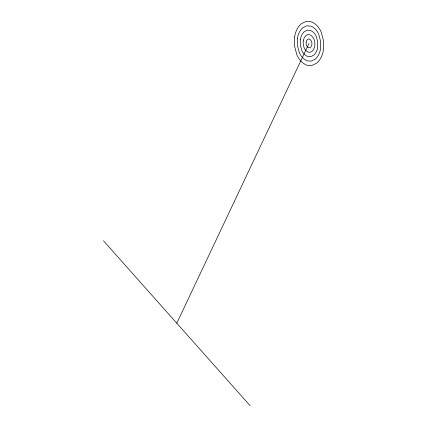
<?xml version="1.0" encoding="UTF-8"?>
<svg xmlns="http://www.w3.org/2000/svg" width="427" height="427" viewBox="0 0 427 427"><rect width="100%" height="100%" fill="white"/><g stroke="black" fill="none" stroke-linecap="round" stroke-linejoin="round"><path stroke-width="0.64" d="M176.794 323.223L309.02 43.431M103.499 240.791L250.089 405.65M294.603 37L294.539 46.079L296.845 54.731A29.276 25.273 -19.9 0 0 300.752 60.917A19.845 17.139 -19.9 0 0 306.933 65.256L311.811 65.507L316.69 63.153A18.692 16.141 -19.9 0 0 321.232 57.17A29.276 25.273 -19.9 0 0 323.436 49.863L323.501 40.779L321.189 32.132A29.276 25.273 -19.9 0 0 317.282 25.94A18.692 16.141 -19.9 0 0 311.464 21.857L306.223 21.35L301.345 23.709A18.692 16.141 -19.9 0 0 296.802 29.693A29.276 25.273 -19.9 0 0 294.603 37M297.486 38.286L297.432 45.55L299.279 52.468A23.421 20.218 -19.9 0 0 302.407 57.421A15.879 13.707 -19.9 0 0 307.349 60.89L311.256 61.093L315.158 59.209A14.956 12.911 -19.9 0 0 318.793 54.421A23.421 20.218 -19.9 0 0 320.549 48.577L320.602 41.307L318.755 34.39A23.421 20.218 -19.9 0 0 315.628 29.442A14.956 12.911 -19.9 0 0 310.973 26.17L306.783 25.764L302.882 27.654A14.956 12.911 -19.9 0 0 299.247 32.441A23.421 20.218 -19.9 0 0 297.486 38.286M300.368 39.572L300.33 45.022L301.718 50.21A17.566 15.164 -19.9 0 0 304.061 53.919A11.908 10.28 -19.9 0 0 307.766 56.524L310.696 56.679L313.621 55.264A11.214 9.682 -19.9 0 0 316.348 51.672A17.566 15.164 -19.9 0 0 317.667 47.29L317.709 41.841L316.322 36.653A17.566 15.164 -19.9 0 0 313.978 32.938A11.214 9.682 -19.9 0 0 310.488 30.488L307.344 30.184L304.414 31.598A11.214 9.682 -19.9 0 0 301.692 35.185A17.566 15.164 -19.9 0 0 300.368 39.572M303.25 40.859C302.812 45.113 304.003 50.162 308.182 52.158L310.135 52.259L312.089 51.32C316.498 46.826 315.692 37.859 309.997 34.8L307.899 34.598L305.951 35.542L304.131 37.934L303.25 40.859M306.138 42.145C305.913 44.269 306.511 46.794 308.604 47.797L310.552 47.376C312.756 45.129 312.356 40.645 309.506 39.113L308.459 39.012L307.483 39.487L306.575 40.682L306.138 42.145"/></g></svg>
